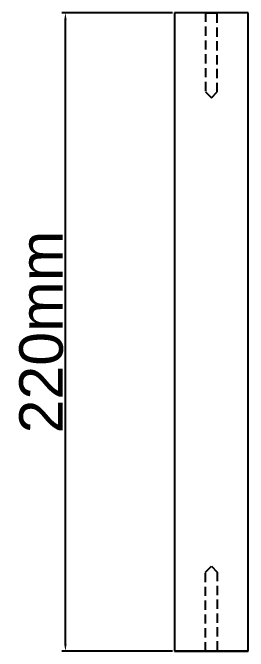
# Model space of a CAD drawing. Header units: centimetres. Extents: x -4347 to 28631, y 41590 to 109107.
# Drawn here: x 28038.9 to 28120, y 62331.7 to 62551.7 of the extents above; entities that cross this region are included whole.
import ezdxf

# ---------------------------------------------------------------- set-up
doc = ezdxf.new("R2010")
doc.units = ezdxf.units.CM
doc.header["$LTSCALE"] = 0.5
doc.linetypes.add('DASHED2', pattern=[9.525, 6.35, -3.175])
doc.styles.get("Standard").update_dxf_attribs({"font": 'arial.ttf'})
doc.dimstyles.new('ISO-25', dxfattribs={"dimtxt": 15, "dimasz": 2.5, "dimexe": 1.25, "dimexo": 0.625, "dimtad": 1, "dimtxsty": 'Standard', "dimcen": 2.5, "dimclrd": 1, "dimclre": 1, "dimadec": 0, "dimazin": 0, "dimtfac": 1, "dimtmove": 0, "dimatfit": 3, "dimfxl": 1, "dimarcsym": 0})

# ---------------------------------------------------------------- blocks, each defined once
blk = doc.blocks.new('*D206')
at = {"color": 1, "lineweight": -2, "transparency": 16777216}
for p, q in [((28093.99, 62551.66), (28055.81, 62551.66)), ((28057.06, 62334.16), (28057.06, 62549.16)), ((28093.99, 62331.66), (28055.81, 62331.66))]:
    blk.add_line(p, q, dxfattribs=at)
at = {"color": 1, "transparency": 16777216}
for points in [[(28056.64, 62549.16), (28057.47, 62549.16), (28057.06, 62551.66)], [(28056.64, 62334.16), (28057.47, 62334.16), (28057.06, 62331.66)]]:
    blk.add_solid(points, dxfattribs=at)
at = {"layer": 'Defpoints', "color": 0, "transparency": 16777216}
for p in [(28057.06, 62551.66), (28094.62, 62551.66), (28094.62, 62331.66)]:
    blk.add_point(p, dxfattribs=at)
at = {"color": 0, "transparency": 16777216, "insert": (28048.77, 62441.66), "char_height": 15, "attachment_point": 5, "rotation": 90}
blk.add_mtext('220mm', dxfattribs=at)

msp = doc.modelspace()

# ---------------------------------------------------------------- linework, layer by layer
for p, q in [((28094.617, 62551.662), (28094.617, 62331.662)), ((28120.017, 62551.662), (28094.617, 62551.662)), ((28105.317, 62551.662), (28109.317, 62551.662)), ((28120.017, 62331.662), (28120.017, 62551.662)), ((28105.317, 62524.362), (28107.317, 62522.362)), ((28107.317, 62522.362), (28109.317, 62524.362)), ((28105.317, 62358.962), (28107.317, 62360.962)), ((28107.317, 62360.962), (28109.317, 62358.962)), ((28120.017, 62331.662), (28094.617, 62331.662)), ((28094.617, 62331.662), (28120.017, 62331.662)), ((28105.317, 62331.662), (28109.317, 62331.662))]:
    msp.add_line(p, q)
at = {"linetype": 'DASHED2'}
for p, q in [((28105.317, 62551.662), (28105.317, 62524.362)), ((28109.317, 62524.362), (28109.317, 62551.662)), ((28105.317, 62331.662), (28105.317, 62358.962)), ((28109.317, 62358.962), (28109.317, 62331.662))]:
    msp.add_line(p, q, dxfattribs=at)

# ---------------------------------------------------------------- dimensions: what is measured, and where the dimension line sits
dim = msp.add_linear_dim(base=(28057.055, 62551.662), p1=(28094.617, 62331.662), p2=(28094.617, 62551.662), angle=90, dimstyle='ISO-25', override={"dimpost": 'mm'})
dim.commit()
dim.dimension.update_dxf_attribs({"geometry": '*D206', "text_midpoint": (28048.772, 62441.662)})

doc.saveas('drawing.dxf')
